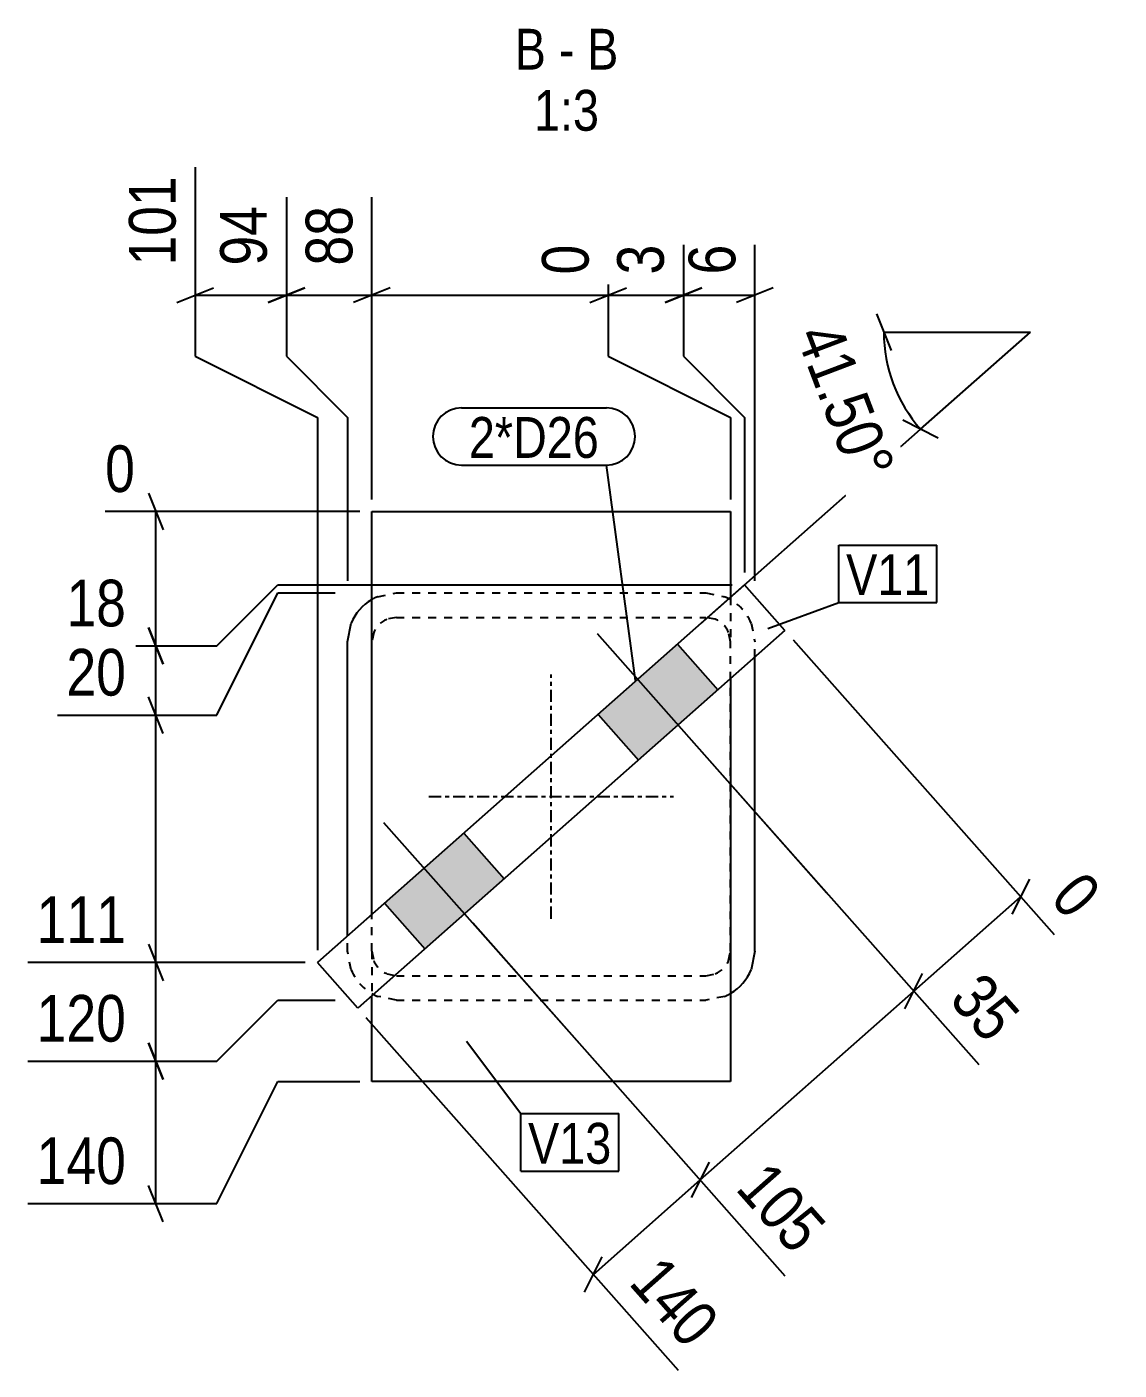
# Model space of a CAD drawing. Header units: millimetres. Extents: x 7 to 28847, y 7 to 417.
# Drawn here: x 7 to 275.1, y 7.2 to 337.1 of the extents above; entities that cross this region are included whole.
import ezdxf

# ---------------------------------------------------------------- set-up
doc = ezdxf.new("R2010")
doc.units = ezdxf.units.MM
doc.linetypes.add('DXK_LINE_DOT2', pattern=[3.9198, 1.9599, -1.9599])
doc.linetypes.add('DXK_LINE_DOT3', pattern=[5.9187, 2.979, -0.9799, 0.9799, -0.9799])
for name, color, linetype in [('MÅLSÆTNING', 7, 'Continuous'), ('STÅL', 7, 'Continuous'), ('TEKST', 7, 'Continuous')]:
    doc.layers.add(name, color=color, linetype=linetype)
doc.styles.add('Arial Narrow', font='ARIALN.TTF', dxfattribs={"height": 0.2})

msp = doc.modelspace()

# ---------------------------------------------------------------- hatches: boundary and pattern name
at = {"layer": 'STÅL', "linetype": 'Continuous'}
for points in [[(157.13, 157.05), (176.6, 174.27), (166.66, 185.51), (147.19, 168.28)], [(104.7, 110.66), (124.18, 127.89), (114.24, 139.13), (94.76, 121.9)]]:
    msp.add_hatch(color=96, dxfattribs=at).paths.add_polyline_path(points)

# ---------------------------------------------------------------- linework, layer by layer
at = {"layer": 'MÅLSÆTNING', "color": 7, "linetype": 'Continuous'}
for p, q in [((48.29, 302.64), (48.29, 256.23)), ((70.68, 295.33), (70.68, 256.23)), ((70.68, 295.33), (70.68, 256.23)), ((91.68, 221.09), (91.68, 295.33)), ((91.68, 221.09), (91.68, 295.33)), ((149.68, 283.64), (149.68, 256.23)), ((149.68, 283.64), (149.68, 256.23)), ((168.14, 283.64), (168.14, 256.23)), ((185.68, 201.09), (185.68, 283.64)), ((43.79, 269.43), (52.79, 273.03)), ((48.29, 271.23), (70.68, 271.23)), ((75.18, 273.03), (66.18, 269.43)), ((66.18, 269.43), (75.18, 273.03)), ((70.68, 271.23), (91.68, 271.23)), ((96.18, 273.03), (87.18, 269.43)), ((96.18, 273.03), (87.18, 269.43)), ((91.68, 271.23), (149.68, 271.23)), ((145.18, 269.43), (154.18, 273.03)), ((149.68, 271.23), (168.14, 271.23)), ((163.64, 269.43), (172.64, 273.03)), ((168.14, 271.23), (185.68, 271.23)), ((190.18, 273.03), (181.18, 269.43)), ((215.52, 266.68), (219.12, 257.68)), ((217.32, 262.18), (253.32, 262.18)), ((226.36, 238.33), (253.32, 262.18)), ((48.29, 256.23), (78.29, 241.23)), ((70.68, 256.23), (85.68, 241.23)), ((70.68, 256.23), (85.68, 241.23)), ((149.68, 256.23), (179.68, 241.23)), ((149.68, 256.23), (179.68, 241.23)), ((168.14, 256.23), (183.14, 241.23)), ((168.14, 256.23), (183.14, 241.23)), ((78.29, 241.23), (78.29, 110.32)), ((85.68, 241.23), (85.68, 201.09)), ((85.68, 241.23), (85.68, 201.09)), ((179.68, 241.23), (179.68, 221.09)), ((179.68, 241.23), (179.68, 221.09)), ((183.14, 241.23), (183.14, 203.09)), ((183.14, 241.23), (183.14, 203.09)), ((172.35, 190.54), (226.36, 238.33)), ((230.69, 236.15), (222.03, 240.5)), ((36.81, 222.59), (40.41, 213.59)), ((88.68, 218.09), (26.2, 218.09)), ((38.61, 185.09), (38.61, 218.09)), ((53.61, 185.09), (68.61, 200.09)), ((53.61, 185.09), (68.61, 200.09)), ((53.61, 168.09), (68.61, 198.09)), ((53.61, 168.09), (68.61, 198.09)), ((68.61, 200.09), (180.14, 200.09)), ((68.61, 200.09), (180.14, 200.09)), ((68.61, 198.09), (82.68, 198.09)), ((68.61, 198.09), (82.68, 198.09)), ((40.41, 180.59), (36.81, 189.59)), ((36.81, 189.59), (40.41, 180.59)), ((14.51, 185.09), (53.61, 185.09)), ((14.52, 185.09), (53.61, 185.09)), ((38.61, 168.09), (38.61, 185.09)), ((195.07, 186.61), (259.13, 114.19)), ((40.41, 163.59), (36.81, 172.59)), ((40.41, 163.59), (36.81, 172.59)), ((14.51, 168.09), (53.61, 168.09)), ((14.52, 168.09), (53.61, 168.09)), ((38.61, 107.32), (38.61, 168.09)), ((168.85, 163.41), (240.66, 82.25)), ((168.85, 163.41), (240.66, 82.25)), ((253.09, 127.82), (248.73, 119.16)), ((224.69, 100.3), (250.91, 123.49)), ((116.43, 117.03), (193.08, 30.39)), ((116.43, 117.03), (193.08, 30.39)), ((36.81, 111.82), (40.41, 102.82)), ((36.81, 111.82), (40.41, 102.82)), ((75.29, 107.32), (7.2, 107.32)), ((75.29, 107.32), (7.2, 107.32)), ((38.61, 83.09), (38.61, 107.32)), ((222.52, 95.97), (226.87, 104.63)), ((222.52, 95.97), (226.87, 104.63)), ((172.27, 53.92), (224.69, 100.3)), ((53.61, 83.09), (68.61, 98.09)), ((53.61, 83.09), (68.61, 98.09)), ((68.61, 98.09), (82.68, 98.09)), ((68.61, 98.09), (82.68, 98.09)), ((90.21, 93.84), (166.87, 7.2)), ((40.41, 78.59), (36.81, 87.59)), ((36.81, 87.59), (40.41, 78.59)), ((7.2, 83.09), (53.61, 83.09)), ((7.2, 83.09), (53.61, 83.09)), ((38.61, 48.09), (38.61, 83.09)), ((53.61, 48.09), (68.61, 78.09)), ((68.61, 78.09), (88.68, 78.09)), ((174.44, 58.25), (170.09, 49.59)), ((174.44, 58.25), (170.09, 49.59)), ((146.05, 30.72), (172.27, 53.92)), ((40.41, 43.59), (36.81, 52.59)), ((7.2, 48.09), (53.61, 48.09)), ((143.88, 26.39), (148.23, 35.05))]:
    msp.add_line(p, q, dxfattribs=at)
msp.add_arc((253.32, 262.18), 36, 180, 221.5, dxfattribs=at)
at = {"layer": 'STÅL', "color": 2, "linetype": 'Continuous'}
for p, q in [((91.68, 119.17), (91.68, 218.09)), ((91.68, 218.09), (179.68, 218.09)), ((179.68, 218.09), (179.68, 197.03)), ((183.14, 200.09), (78.29, 107.32)), ((193.08, 188.85), (183.14, 200.09)), ((85.68, 186.09), (86.6, 190.68)), ((193.08, 188.85), (88.23, 96.09)), ((85.68, 113.86), (85.68, 186.09)), ((185.68, 110.09), (185.68, 182.31)), ((179.68, 177), (179.68, 78.09)), ((185.68, 110.09), (184.77, 105.5)), ((88.23, 96.09), (78.29, 107.32)), ((91.68, 78.09), (91.68, 99.15)), ((179.68, 78.09), (91.68, 78.09))]:
    msp.add_line(p, q, dxfattribs=at)
at = {"layer": 'STÅL', "color": 7, "linetype": 'DXK_LINE_DOT2'}
for p, q in [((93.09, 197.18), (97.68, 198.09)), ((97.68, 198.09), (173.68, 198.09)), ((173.68, 198.09), (178.28, 197.18)), ((179.68, 197.03), (179.68, 186.09)), ((97.68, 192.09), (95.39, 191.63)), ((97.68, 192.09), (173.68, 192.09)), ((175.98, 191.63), (173.68, 192.09)), ((92.14, 188.38), (91.68, 186.09)), ((179.68, 186.09), (179.23, 188.38)), ((184.77, 190.68), (185.68, 186.09)), ((91.68, 110.09), (91.68, 186.09)), ((179.68, 110.09), (179.68, 186.09)), ((185.68, 182.31), (185.68, 186.09)), ((85.68, 110.09), (85.68, 113.86)), ((86.6, 105.5), (85.68, 110.09)), ((91.68, 110.09), (91.68, 99.15)), ((91.68, 110.09), (92.14, 107.79)), ((179.23, 107.79), (179.68, 110.09)), ((95.39, 104.55), (97.68, 104.09)), ((97.68, 104.09), (173.68, 104.09)), ((173.68, 104.09), (175.98, 104.55)), ((97.68, 98.09), (93.09, 99)), ((178.28, 99), (173.68, 98.09)), ((97.68, 98.09), (173.68, 98.09))]:
    msp.add_line(p, q, dxfattribs=at)
at = {"layer": 'STÅL', "color": 96, "linetype": 'Continuous'}
for p, q in [((146.99, 188.13), (203.31, 124.47)), ((166.66, 185.51), (176.6, 174.27)), ((147.19, 168.28), (157.13, 157.05)), ((94.56, 141.75), (150.88, 78.08)), ((114.24, 139.13), (124.18, 127.89)), ((94.76, 121.9), (104.7, 110.66))]:
    msp.add_line(p, q, dxfattribs=at)
at = {"layer": 'STÅL', "color": 7, "linetype": 'DXK_LINE_DOT3'}
for p, q in [((135.68, 118.09), (135.68, 178.09)), ((105.68, 148.09), (165.68, 148.09))]:
    msp.add_line(p, q, dxfattribs=at)
at = {"layer": 'STÅL', "color": 2, "linetype": 'Continuous'}
for centre, start, end in [((97.68, 186.09), 120.5991, 157.5), ((173.68, 110.09), 300.5987, 337.5)]:
    msp.add_arc(centre, 12, start, end, dxfattribs=at)
at = {"layer": 'STÅL', "color": 7, "linetype": 'DXK_LINE_DOT2'}
for centre, radius, start, end in [((97.68, 186.09), 12, 112.5, 120.5991), ((173.68, 186.09), 12, 22.5, 67.5), ((97.68, 186.09), 6, 112.5, 157.5), ((173.68, 186.09), 6, 22.5, 67.5), ((97.68, 110.09), 6, 202.5, 247.5), ((173.68, 110.09), 6, 292.5, 337.5), ((97.68, 110.09), 12, 202.5, 247.5), ((173.68, 110.09), 12, 292.5, 300.5987)]:
    msp.add_arc(centre, radius, start, end, dxfattribs=at)
at = {"layer": 'TEKST', "color": 7, "linetype": 'Continuous'}
for p, q in [((113.68, 243.58), (149.25, 243.58)), ((113.68, 229.48), (149.25, 229.48)), ((156.39, 176.63), (149.25, 229.48)), ((206.29, 209.86), (230.36, 209.86)), ((206.29, 195.76), (206.29, 209.86)), ((230.36, 195.76), (230.36, 209.86)), ((188.83, 189.36), (206.29, 195.76)), ((206.29, 195.76), (230.36, 195.76)), ((114.89, 88), (128.21, 70.21)), ((128.21, 70.21), (152.28, 70.21)), ((128.21, 56.11), (128.21, 70.21)), ((152.28, 56.11), (152.28, 70.21)), ((128.21, 56.11), (152.28, 56.11))]:
    msp.add_line(p, q, dxfattribs=at)
for centre, start, end in [((113.68, 236.53), 90, 270), ((149.25, 236.53), 270, 90)]:
    msp.add_arc(centre, 7.05, start, end, dxfattribs=at)

# ---------------------------------------------------------------- wipeouts: each hides what was drawn before it
at = {"color": 0, "linetype": 'Continuous'}
for points, layer in [([(45.89, 302.85), (29.09, 302.85), (29.09, 276.12), (45.89, 276.12)], 'MÅLSÆTNING'), ([(68.28, 295.54), (51.48, 295.54), (51.48, 276.12), (68.28, 276.12)], 'MÅLSÆTNING'), ([(89.28, 295.54), (72.48, 295.54), (72.48, 276.12), (89.28, 276.12)], 'MÅLSÆTNING'), ([(33.72, 187.49), (33.72, 204.29), (14.3, 204.29), (14.3, 187.49)], 'MÅLSÆTNING'), ([(33.72, 109.72), (33.72, 126.52), (6.99, 126.52), (6.99, 109.72)], 'MÅLSÆTNING'), ([(33.73, 85.49), (33.73, 102.29), (6.99, 102.29), (6.99, 85.49)], 'MÅLSÆTNING'), ([(33.73, 50.49), (33.73, 67.29), (6.99, 67.29), (6.99, 50.49)], 'MÅLSÆTNING'), ([(134.4, 326.64), (134.4, 337.14), (126.73, 337.14), (126.73, 326.64)], 'TEKST'), ([(141.37, 326.64), (141.37, 337.14), (137.55, 337.14), (137.55, 326.64)], 'TEKST'), ([(152.19, 326.64), (152.19, 337.14), (144.52, 337.14), (144.52, 326.64)], 'TEKST'), ([(147.46, 311.64), (147.46, 322.14), (131.46, 322.14), (131.46, 311.64)], 'TEKST')]:
    msp.add_wipeout(points, dxfattribs=at).dxf.layer = layer
at = {"color": 0}
msp.add_wipeout([(147.45, 231.28), (147.45, 241.78), (115.48, 241.78), (115.48, 231.28)], dxfattribs=at).dxf.layer = 'TEKST'

# ---------------------------------------------------------------- next in the draw order: texts
at = {"layer": 'MÅLSÆTNING', "color": 3, "linetype": 'Continuous', "style": 'Arial Narrow'}
for s, p in [('101', (43.49, 278.52)), ('94', (65.88, 278.52)), ('88', (86.88, 278.52))]:
    msp.add_text(s, height=11.453, rotation=90.0002, dxfattribs=at).set_placement(p)
for s, p in [('18', (16.7, 189.89)), ('111', (9.39, 112.12)), ('120', (9.39, 87.89)), ('140', (9.39, 52.89))]:
    msp.add_text(s, height=11.453, dxfattribs=at).set_placement(p)
at = {"layer": 'TEKST', "color": 3, "linetype": 'Continuous', "style": 'Arial Narrow'}
for s, height, p in [('B', 10.02, (126.73, 326.64)), ('B', 10.02, (144.52, 326.64)), ('-', 10.02, (137.55, 326.64)), ('1:3', 10.021, (131.46, 311.64))]:
    msp.add_text(s, height=height, dxfattribs=at).set_placement(p)

# ---------------------------------------------------------------- next in the draw order: wipeouts: each hides what was drawn before it
at = {"color": 0, "linetype": 'Continuous'}
for points in [[(147.28, 286.04), (130.48, 286.04), (130.48, 273.93), (147.28, 273.93)], [(183.28, 286.04), (166.48, 286.04), (166.48, 273.93), (183.28, 273.93)], [(35.91, 220.49), (35.91, 237.29), (23.8, 237.29), (23.8, 220.49)], [(33.73, 170.49), (33.73, 187.29), (14.3, 187.29), (14.3, 170.49)], [(262.52, 113.99), (275.1, 125.12), (267.08, 134.19), (254.49, 123.06)], [(242.6, 83.68), (255.18, 94.81), (242.31, 109.36), (229.73, 98.23)], [(195.02, 31.82), (207.6, 42.95), (189.88, 62.98), (177.3, 51.85)]]:
    msp.add_wipeout(points, dxfattribs=at).dxf.layer = 'MÅLSÆTNING'
at = {"color": 0}
for points, layer in [([(208.22, 221.5), (223.93, 227.45), (208.3, 268.71), (192.59, 262.76)], 'MÅLSÆTNING'), ([(147.45, 231.28), (147.45, 241.78), (115.48, 241.78), (115.48, 231.28)], 'TEKST'), ([(228.56, 197.56), (228.56, 208.06), (208.09, 208.06), (208.09, 197.56)], 'TEKST'), ([(150.48, 57.91), (150.48, 68.41), (130.01, 68.41), (130.01, 57.91)], 'TEKST')]:
    msp.add_wipeout(points, dxfattribs=at).dxf.layer = layer

# ---------------------------------------------------------------- next in the draw order: linework, layer by layer
at = {"layer": 'MÅLSÆTNING', "color": 7, "linetype": 'Continuous'}
for p, q in [((168.14, 283.64), (168.14, 256.23)), ((145.18, 269.43), (154.18, 273.03)), ((172.64, 273.03), (163.64, 269.43))]:
    msp.add_line(p, q, dxfattribs=at)

# ---------------------------------------------------------------- next in the draw order: texts
at = {"layer": 'MÅLSÆTNING', "color": 3, "linetype": 'Continuous', "style": 'Arial Narrow'}
for s, height, rotation, p in [('0', 11.45, 90.0002, (144.88, 276.33)), ('6', 11.45, 90.0002, (180.88, 276.33)), ('0', 11.45, -48.5009, (257.88, 122.85)), ('35', 11.453, -48.5009, (233.12, 98.02))]:
    msp.add_text(s, height=height, rotation=rotation, dxfattribs=at).set_placement(p)
at = {"layer": 'MÅLSÆTNING', "color": 3, "style": 'Arial Narrow'}
msp.add_text('41.50°', height=11.453, rotation=-69.2477, dxfattribs=at).set_placement((195.68, 261.36))
at = {"layer": 'MÅLSÆTNING', "color": 3, "linetype": 'Continuous', "style": 'Arial Narrow'}
for s, height, p in [('0', 11.45, (26.2, 222.89)), ('20', 11.453, (16.7, 172.89))]:
    msp.add_text(s, height=height, dxfattribs=at).set_placement(p)
at = {"layer": 'TEKST', "color": 3, "style": 'Arial Narrow'}
msp.add_text('2*D26', height=10.021, dxfattribs=at).set_placement((115.48, 231.28))

# ---------------------------------------------------------------- next in the draw order: wipeouts: each hides what was drawn before it
at = {"color": 0, "linetype": 'Continuous'}
msp.add_wipeout([(168.81, 8.63), (181.39, 19.76), (163.67, 39.79), (151.09, 28.65)], dxfattribs=at).dxf.layer = 'MÅLSÆTNING'
at = {"color": 0}
for points in [[(228.56, 197.56), (228.56, 208.06), (208.09, 208.06), (208.09, 197.56)], [(150.48, 57.91), (150.48, 68.41), (130.01, 68.41), (130.01, 57.91)]]:
    msp.add_wipeout(points, dxfattribs=at).dxf.layer = 'TEKST'

# ---------------------------------------------------------------- next in the draw order: texts
at = {"layer": 'MÅLSÆTNING', "color": 3, "linetype": 'Continuous', "style": 'Arial Narrow'}
for s, p in [('105', (180.69, 51.64)), ('140', (154.48, 28.45))]:
    msp.add_text(s, height=11.453, rotation=-48.5009, dxfattribs=at).set_placement(p)
at = {"layer": 'TEKST', "color": 3, "style": 'Arial Narrow'}
for s, p in [('V11', (208.09, 197.56)), ('V13', (130.01, 57.91))]:
    msp.add_text(s, height=10.021, dxfattribs=at).set_placement(p)

# ---------------------------------------------------------------- next in the draw order: wipeouts: each hides what was drawn before it
at = {"color": 0, "linetype": 'Continuous'}
msp.add_wipeout([(165.74, 286.04), (148.94, 286.04), (148.94, 273.93), (165.74, 273.93)], dxfattribs=at).dxf.layer = 'MÅLSÆTNING'

# ---------------------------------------------------------------- next in the draw order: texts
at = {"layer": 'MÅLSÆTNING', "color": 3, "linetype": 'Continuous', "style": 'Arial Narrow'}
msp.add_text('3', height=11.45, rotation=90.0002, dxfattribs=at).set_placement((163.34, 276.33))

doc.saveas('drawing.dxf')
